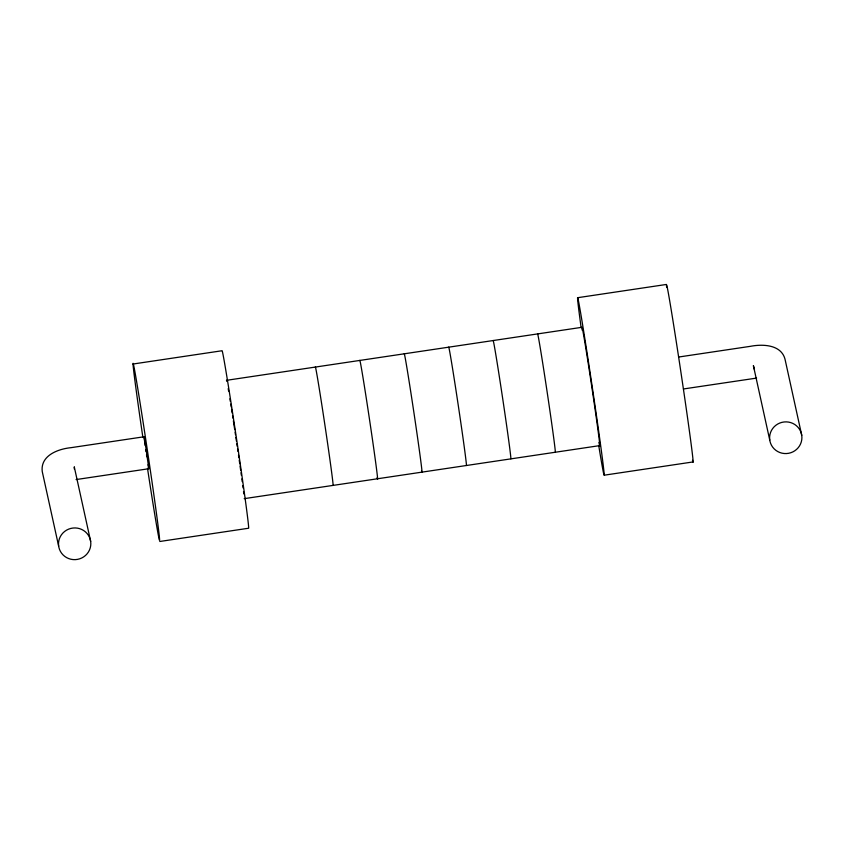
<?xml version="1.0" encoding="UTF-8"?>
<svg xmlns="http://www.w3.org/2000/svg" width="844" height="844" viewBox="0 0 844 844"><rect width="100%" height="100%" fill="white"/><g stroke="black" fill="none" stroke-linecap="round" stroke-linejoin="round"><path stroke-width="1.27" d="M133.13 364.007L222.025 350.745A89.875 1.287 81.5 0 1 235.856 434.291A89.875 1.287 81.5 0 1 248.642 528.228L159.759 541.489M577.57 297.71L666.454 284.449M582.001 327.293L226.456 380.327A59.924 0.855 81.5 0 1 226.846 381.446M76.087 479.571L148.839 468.726L145.326 443.955L144.05 436.77L71.023 447.668C58.141 448.955 40.269 455.454 42.242 471.522L58.658 546.184M678.671 357.023L750.39 346.325C763.187 343.835 782.409 344.595 785.342 360.673L801.747 435.335A16.173 15.836 -12.4 0 1 779.74 452.489A16.173 15.836 -12.4 0 1 775.773 425.344A16.173 15.836 -12.4 0 1 801.747 435.335M683.461 388.968L756.593 378.091M244.201 498.656L599.746 445.611M604.188 475.193L693.072 461.932M754.462 369.514L753.386 365.652L769.749 440.104M148.839 468.726L148.069 464.706M74.293 466.954L90.667 541.405A16.173 15.836 -12.4 0 1 68.649 558.559A16.173 15.836 -12.4 0 1 64.682 531.414A16.173 15.836 -12.4 0 1 90.667 541.405M146.508 454.705L146.824 456.762M145.738 449.514L146.044 451.603M144.683 442.119L145.168 445.569M144.567 441.201L144.05 436.77M74.304 467.112L74.314 469.021M581.094 327.377A89.875 1.287 81.5 0 1 582.202 322.281A89.875 1.287 81.5 0 1 601.308 450.327A89.875 1.287 81.5 0 1 598.776 445.854M582.212 330.204A59.924 0.855 81.5 0 1 591.802 386.868A59.924 0.855 81.5 0 1 598.945 442.435M666.612 287.171A89.875 1.287 81.5 0 1 680.718 370.896A89.875 1.287 81.5 0 1 692.491 460.254M537.565 333.918A59.924 0.855 81.5 0 1 546.785 389.622A59.924 0.855 81.5 0 1 555.31 452.247M228.196 388.651A59.924 0.855 81.5 0 1 228.608 391.078M229.895 398.801A59.924 0.855 81.5 0 1 230.306 401.385M230.75 404.097A59.924 0.855 81.5 0 1 231.193 406.913M231.572 409.287A59.924 0.855 81.5 0 1 232.153 413.011M232.554 415.575A59.924 0.855 81.5 0 1 232.965 418.191M233.366 420.829A59.924 0.855 81.5 0 1 234.706 429.617M235.096 432.181A59.924 0.855 81.5 0 1 235.487 434.744M235.866 437.308A59.924 0.855 81.5 0 1 236.447 441.18M236.837 443.775A59.924 0.855 81.5 0 1 237.217 446.36M237.597 448.934A59.924 0.855 81.5 0 1 237.966 451.456M238.514 455.211A59.924 0.855 81.5 0 1 238.873 457.701M239.221 460.149A59.924 0.855 81.5 0 1 239.738 463.746M240.065 466.067A59.924 0.855 81.5 0 1 240.645 470.129M241.004 472.756A59.924 0.855 81.5 0 1 241.363 475.288M241.848 478.875A59.924 0.855 81.5 0 1 242.228 481.671M242.745 485.564A59.924 0.855 81.5 0 1 243.051 487.906M243.515 491.641A59.924 0.855 81.5 0 1 243.789 493.909M142.868 437.319A89.875 1.287 81.5 0 1 136.084 378.471A89.875 1.287 81.5 0 1 158.229 527.015A89.875 1.287 81.5 0 1 147.478 468.198M315.339 367.066A59.924 0.855 81.5 0 1 324.56 422.77A59.924 0.855 81.5 0 1 333.095 485.395M493.118 340.554A59.924 0.855 81.5 0 1 502.338 396.247A59.924 0.855 81.5 0 1 510.863 458.872M448.67 347.179A59.924 0.855 81.5 0 1 457.891 402.873A59.924 0.855 81.5 0 1 466.426 465.508M404.234 353.805A59.924 0.855 81.5 0 1 414.604 417.263A59.924 0.855 81.5 0 1 421.589 471.015M359.787 360.441A59.924 0.855 81.5 0 1 370.168 423.888A59.924 0.855 81.5 0 1 377.141 477.641"/></g></svg>
